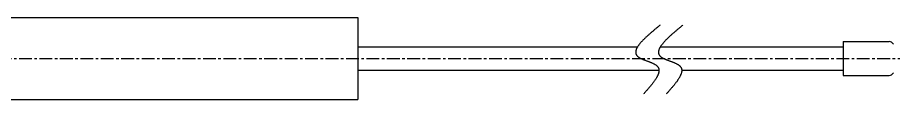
# Model space of a CAD drawing. Extents: x -98 to 191, y 36 to 171.
# Drawn here: x 46.3 to 132.1, y 158.6 to 166.6 of the extents above; entities that cross this region are included whole.
import ezdxf

# ---------------------------------------------------------------- set-up
doc = ezdxf.new("R2010")
doc.units = 0
doc.linetypes.add('CENTER', pattern=[2, 1.25, -0.25, 0.25, -0.25])
doc.layers.get('0').update_dxf_attribs({"linetype": 'CONTINUOUS'})
doc.layers.add('CENTER', color=1, linetype='CENTER')

msp = doc.modelspace()

# ---------------------------------------------------------------- linework, layer by layer
at = {"color": 7, "linetype": 'CONTINUOUS'}
for p, q in [((39.626, 166.581), (79.626, 166.581)), ((79.626, 166.581), (79.626, 158.581)), ((127.129, 164.231), (127.129, 160.931)), ((127.129, 164.231), (131.629, 164.231)), ((79.626, 163.731), (107.022, 163.731)), ((109.249, 163.731), (127.129, 163.731)), ((79.626, 161.431), (109.108, 161.431)), ((111.336, 161.431), (127.129, 161.431)), ((127.129, 160.931), (131.629, 160.931)), ((39.626, 158.581), (79.626, 158.581))]:
    msp.add_line(p, q, dxfattribs=at)
at = {"color": 7}
for points in [[(109.227, 165.85, 0), (109.172, 165.805, 0), (109.118, 165.76, 0), (109.063, 165.714, 0), (109.009, 165.669, 0), (108.954, 165.624, 0), (108.9, 165.579, 0), (108.846, 165.534, 0), (108.792, 165.489, 0), (108.738, 165.444, 0), (108.685, 165.399, 0), (108.631, 165.354, 0), (108.578, 165.31, 0), (108.526, 165.265, 0), (108.473, 165.22, 0), (108.421, 165.176, 0), (108.37, 165.131, 0), (108.318, 165.087, 0), (108.268, 165.043, 0), (108.217, 164.999, 0), (108.167, 164.955, 0), (108.118, 164.911, 0), (108.069, 164.867, 0), (108.021, 164.824, 0), (107.973, 164.78, 0), (107.926, 164.737, 0), (107.88, 164.694, 0), (107.834, 164.651, 0), (107.789, 164.609, 0), (107.744, 164.566, 0), (107.701, 164.524, 0), (107.658, 164.482, 0), (107.615, 164.44, 0), (107.574, 164.398, 0), (107.534, 164.356, 0), (107.494, 164.315, 0), (107.455, 164.274, 0), (107.417, 164.233, 0), (107.38, 164.193, 0), (107.345, 164.152, 0), (107.31, 164.112, 0), (107.276, 164.073, 0), (107.243, 164.033, 0), (107.211, 163.994, 0), (107.18, 163.955, 0), (107.15, 163.916, 0), (107.122, 163.878, 0), (107.094, 163.84, 0), (107.068, 163.802, 0), (107.043, 163.764, 0), (107.019, 163.727, 0), (106.997, 163.69, 0), (106.976, 163.654, 0), (106.956, 163.618, 0), (106.937, 163.582, 0), (106.92, 163.547, 0), (106.904, 163.512, 0), (106.89, 163.477, 0), (106.877, 163.443, 0), (106.866, 163.409, 0), (106.856, 163.375, 0), (106.847, 163.342, 0), (106.84, 163.309, 0), (106.835, 163.277, 0), (106.831, 163.245, 0), (106.829, 163.213, 0), (106.828, 163.182, 0), (106.83, 163.152, 0), (106.832, 163.121, 0), (106.837, 163.092, 0), (106.843, 163.062, 0), (106.851, 163.033, 0), (106.861, 163.005, 0), (106.873, 162.977, 0), (106.886, 162.95, 0), (106.902, 162.923, 0), (106.919, 162.896, 0), (106.938, 162.87, 0), (106.959, 162.845, 0), (106.983, 162.82, 0), (107.008, 162.796, 0), (107.035, 162.772, 0), (107.064, 162.748, 0), (107.095, 162.725, 0), (107.128, 162.703, 0), (107.162, 162.681, 0), (107.198, 162.659, 0), (107.236, 162.638, 0), (107.275, 162.617, 0), (107.316, 162.597, 0), (107.357, 162.577, 0), (107.4, 162.557, 0), (107.444, 162.537, 0), (107.489, 162.518, 0), (107.535, 162.499, 0), (107.582, 162.48, 0), (107.63, 162.461, 0), (107.678, 162.442, 0), (107.726, 162.423, 0), (107.775, 162.405, 0), (107.825, 162.386, 0), (107.874, 162.367, 0), (107.924, 162.349, 0), (107.974, 162.33, 0), (108.024, 162.312, 0), (108.074, 162.293, 0), (108.124, 162.274, 0), (108.173, 162.255, 0), (108.222, 162.236, 0), (108.271, 162.217, 0), (108.319, 162.197, 0), (108.366, 162.177, 0), (108.413, 162.157, 0), (108.459, 162.137, 0), (108.504, 162.116, 0), (108.548, 162.095, 0), (108.591, 162.073, 0), (108.632, 162.052, 0), (108.673, 162.029, 0), (108.712, 162.007, 0), (108.75, 161.983, 0), (108.786, 161.96, 0), (108.82, 161.935, 0), (108.853, 161.911, 0), (108.884, 161.885, 0), (108.913, 161.859, 0), (108.94, 161.833, 0), (108.965, 161.805, 0), (108.988, 161.777, 0), (109.008, 161.749, 0), (109.027, 161.719, 0), (109.044, 161.689, 0), (109.058, 161.659, 0), (109.071, 161.628, 0), (109.082, 161.596, 0), (109.091, 161.563, 0), (109.098, 161.53, 0), (109.103, 161.497, 0), (109.107, 161.463, 0), (109.108, 161.428, 0), (109.108, 161.393, 0), (109.107, 161.357, 0), (109.103, 161.32, 0), (109.098, 161.284, 0), (109.092, 161.246, 0), (109.084, 161.208, 0), (109.074, 161.17, 0), (109.063, 161.131, 0), (109.05, 161.092, 0), (109.036, 161.052, 0), (109.021, 161.012, 0), (109.004, 160.971, 0), (108.986, 160.93, 0), (108.967, 160.889, 0), (108.946, 160.847, 0), (108.924, 160.805, 0), (108.901, 160.762, 0), (108.877, 160.719, 0), (108.852, 160.676, 0), (108.825, 160.632, 0), (108.798, 160.588, 0), (108.769, 160.544, 0), (108.74, 160.499, 0), (108.709, 160.454, 0), (108.678, 160.409, 0), (108.646, 160.363, 0), (108.612, 160.317, 0), (108.578, 160.271, 0), (108.544, 160.225, 0), (108.508, 160.178, 0), (108.472, 160.132, 0), (108.435, 160.085, 0), (108.397, 160.037, 0), (108.359, 159.99, 0), (108.32, 159.942, 0), (108.281, 159.894, 0), (108.241, 159.846, 0), (108.201, 159.798, 0), (108.16, 159.75, 0), (108.118, 159.701, 0), (108.077, 159.653, 0), (108.035, 159.604, 0), (107.992, 159.555, 0), (107.949, 159.506, 0), (107.906, 159.457, 0), (107.863, 159.408, 0), (107.82, 159.359, 0), (107.776, 159.31, 0), (107.733, 159.261, 0), (107.689, 159.212, 0), (107.645, 159.162, 0), (107.601, 159.113, 0)], [(111.454, 165.85, 0), (111.4, 165.805, 0), (111.345, 165.76, 0), (111.29, 165.714, 0), (111.236, 165.669, 0), (111.182, 165.624, 0), (111.127, 165.579, 0), (111.073, 165.534, 0), (111.019, 165.489, 0), (110.965, 165.444, 0), (110.912, 165.399, 0), (110.859, 165.354, 0), (110.806, 165.31, 0), (110.753, 165.265, 0), (110.701, 165.22, 0), (110.649, 165.176, 0), (110.597, 165.131, 0), (110.546, 165.087, 0), (110.495, 165.043, 0), (110.444, 164.999, 0), (110.395, 164.955, 0), (110.345, 164.911, 0), (110.296, 164.867, 0), (110.248, 164.824, 0), (110.2, 164.78, 0), (110.153, 164.737, 0), (110.107, 164.694, 0), (110.061, 164.651, 0), (110.016, 164.609, 0), (109.972, 164.566, 0), (109.928, 164.524, 0), (109.885, 164.482, 0), (109.843, 164.44, 0), (109.801, 164.398, 0), (109.761, 164.356, 0), (109.721, 164.315, 0), (109.683, 164.274, 0), (109.645, 164.233, 0), (109.608, 164.193, 0), (109.572, 164.152, 0), (109.537, 164.112, 0), (109.503, 164.073, 0), (109.47, 164.033, 0), (109.438, 163.994, 0), (109.407, 163.955, 0), (109.378, 163.916, 0), (109.349, 163.878, 0), (109.322, 163.84, 0), (109.295, 163.802, 0), (109.271, 163.764, 0), (109.247, 163.727, 0), (109.224, 163.69, 0), (109.203, 163.654, 0), (109.183, 163.618, 0), (109.165, 163.582, 0), (109.147, 163.547, 0), (109.132, 163.512, 0), (109.117, 163.477, 0), (109.104, 163.443, 0), (109.093, 163.409, 0), (109.083, 163.375, 0), (109.074, 163.342, 0), (109.068, 163.309, 0), (109.062, 163.277, 0), (109.058, 163.245, 0), (109.056, 163.213, 0), (109.056, 163.182, 0), (109.057, 163.152, 0), (109.06, 163.121, 0), (109.064, 163.092, 0), (109.071, 163.062, 0), (109.079, 163.033, 0), (109.089, 163.005, 0), (109.1, 162.977, 0), (109.114, 162.95, 0), (109.129, 162.923, 0), (109.146, 162.896, 0), (109.166, 162.87, 0), (109.187, 162.845, 0), (109.21, 162.82, 0), (109.235, 162.796, 0), (109.262, 162.772, 0), (109.291, 162.748, 0), (109.322, 162.725, 0), (109.355, 162.703, 0), (109.39, 162.681, 0), (109.426, 162.659, 0), (109.463, 162.638, 0), (109.503, 162.617, 0), (109.543, 162.597, 0), (109.585, 162.577, 0), (109.628, 162.557, 0), (109.672, 162.537, 0), (109.717, 162.518, 0), (109.763, 162.499, 0), (109.809, 162.48, 0), (109.857, 162.461, 0), (109.905, 162.442, 0), (109.954, 162.423, 0), (110.003, 162.405, 0), (110.052, 162.386, 0), (110.102, 162.367, 0), (110.152, 162.349, 0), (110.202, 162.33, 0), (110.251, 162.312, 0), (110.301, 162.293, 0), (110.351, 162.274, 0), (110.4, 162.255, 0), (110.45, 162.236, 0), (110.498, 162.217, 0), (110.546, 162.197, 0), (110.594, 162.177, 0), (110.64, 162.157, 0), (110.686, 162.137, 0), (110.731, 162.116, 0), (110.775, 162.095, 0), (110.818, 162.073, 0), (110.86, 162.052, 0), (110.9, 162.029, 0), (110.939, 162.007, 0), (110.977, 161.983, 0), (111.013, 161.96, 0), (111.047, 161.935, 0), (111.08, 161.911, 0), (111.111, 161.885, 0), (111.14, 161.859, 0), (111.167, 161.833, 0), (111.192, 161.805, 0), (111.215, 161.777, 0), (111.236, 161.749, 0), (111.254, 161.719, 0), (111.271, 161.689, 0), (111.286, 161.659, 0), (111.298, 161.628, 0), (111.309, 161.596, 0), (111.318, 161.563, 0), (111.325, 161.53, 0), (111.33, 161.497, 0), (111.334, 161.463, 0), (111.336, 161.428, 0), (111.336, 161.393, 0), (111.334, 161.357, 0), (111.331, 161.32, 0), (111.326, 161.284, 0), (111.319, 161.246, 0), (111.311, 161.208, 0), (111.301, 161.17, 0), (111.29, 161.131, 0), (111.278, 161.092, 0), (111.264, 161.052, 0), (111.248, 161.012, 0), (111.231, 160.971, 0), (111.213, 160.93, 0), (111.194, 160.889, 0), (111.173, 160.847, 0), (111.151, 160.805, 0), (111.128, 160.762, 0), (111.104, 160.719, 0), (111.079, 160.676, 0), (111.052, 160.632, 0), (111.025, 160.588, 0), (110.996, 160.544, 0), (110.967, 160.499, 0), (110.937, 160.454, 0), (110.905, 160.409, 0), (110.873, 160.363, 0), (110.84, 160.317, 0), (110.806, 160.271, 0), (110.771, 160.225, 0), (110.735, 160.178, 0), (110.699, 160.132, 0), (110.662, 160.085, 0), (110.625, 160.037, 0), (110.586, 159.99, 0), (110.548, 159.942, 0), (110.508, 159.894, 0), (110.468, 159.846, 0), (110.428, 159.798, 0), (110.387, 159.75, 0), (110.346, 159.701, 0), (110.304, 159.653, 0), (110.262, 159.604, 0), (110.219, 159.555, 0), (110.177, 159.506, 0), (110.134, 159.457, 0), (110.091, 159.408, 0), (110.047, 159.359, 0), (110.004, 159.31, 0), (109.96, 159.261, 0), (109.916, 159.212, 0), (109.872, 159.162, 0), (109.828, 159.113, 0)]]:
    msp.add_polyline3d(points, dxfattribs=at)
at = {"color": 7, "linetype": 'CONTINUOUS'}
for centre, start, end in [((131.629, 163.731), 30, 90), ((131.629, 161.431), 270, 330)]:
    msp.add_arc(centre, 0.5, start, end, dxfattribs=at)
at = {"layer": 'CENTER', "color": 1, "linetype": 'CENTER'}
msp.add_line((-59.524, 162.581), (162.642, 162.581), dxfattribs=at)

doc.saveas('drawing.dxf')
